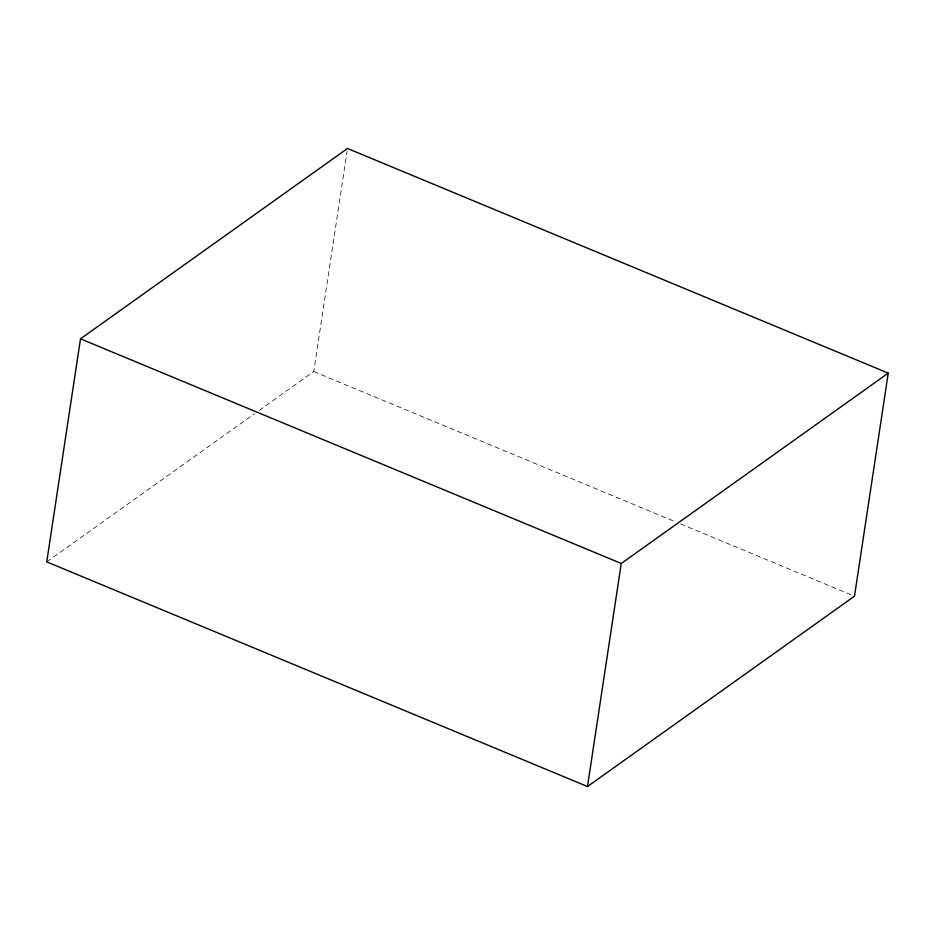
<?xml version="1.0" encoding="UTF-8"?>
<svg xmlns="http://www.w3.org/2000/svg" width="935" height="935" viewBox="0 0 935 935"><rect width="100%" height="100%" fill="white"/><g stroke="black" fill="none" stroke-linecap="round" stroke-linejoin="round"><path stroke-width="0.7" stroke-dasharray="4.67 3.51" d="M259.159 410.442L313.751 371.522L347.06 151.365M46.75 561.865L254.413 413.819M313.751 371.522L675.152 521.672M680.54 523.916L851.797 595.057"/><path stroke-width="1.4" d="M80.503 338.821L46.75 561.865L587.496 786.522L854.496 596.179L888.25 373.135L347.504 148.478L80.503 338.821L621.249 563.478L888.25 373.135M587.496 786.522L621.249 563.478"/></g></svg>
